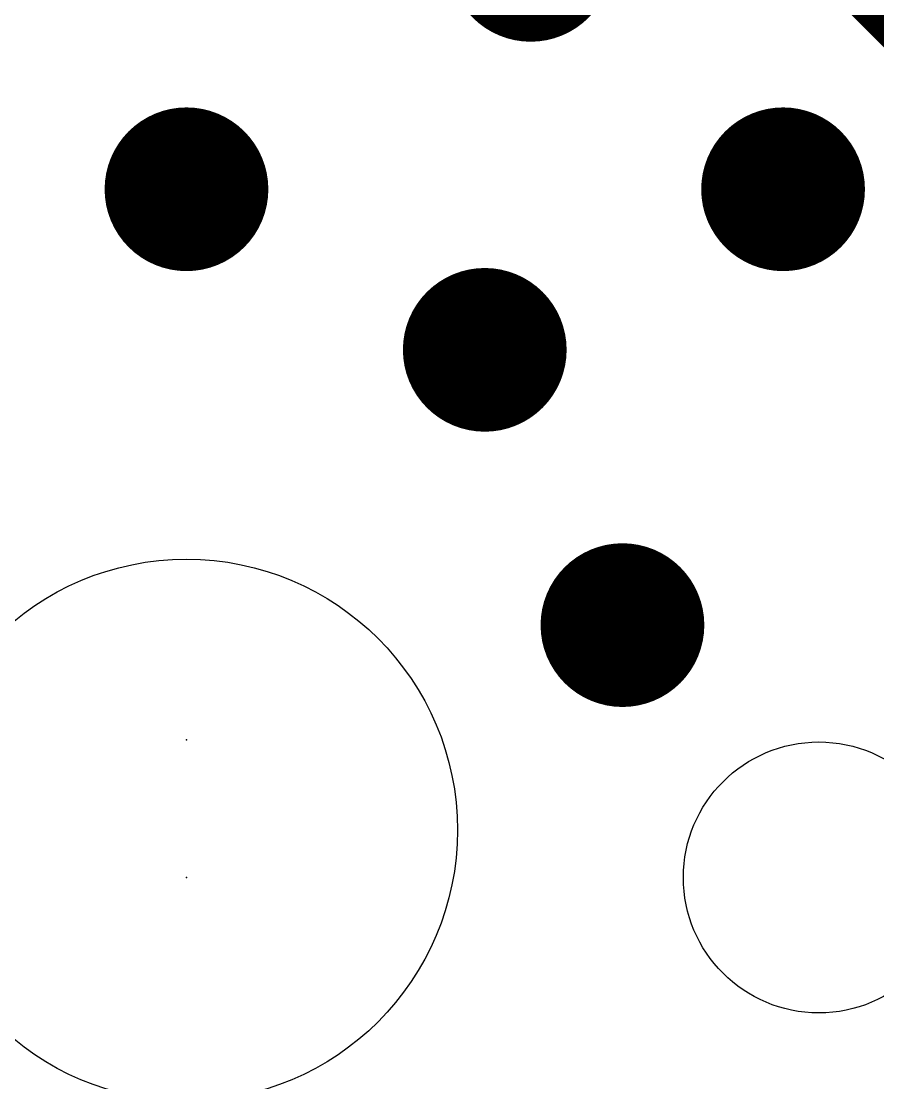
# Model space of a CAD drawing. Extents: x -0.1 to 34.1, y -8.2 to 25.5.
# Drawn here: x 11.79 to 16.53, y 11.56 to 17.44 of the extents above; entities that cross this region are included whole.
import ezdxf

# ---------------------------------------------------------------- set-up
doc = ezdxf.new("R2010")
doc.units = 0
for name, color, linetype in [('1', 12, 'CONTINUOUS'), ('18', 110, 'CONTINUOUS'), ('20', 53, 'CONTINUOUS'), ('23', 40, 'CONTINUOUS'), ('24', 6, 'CONTINUOUS')]:
    doc.layers.add(name, color=color, linetype=linetype)

# ---------------------------------------------------------------- blocks, each defined once
blk = doc.blocks.new('ROUNDV')
at = {"const_width": 0.5}
blk.add_lwpolyline([(0, -0.25, 1), (0, 0.25, 1), (0, -0.25)], format="xyb", dxfattribs=at)

msp = doc.modelspace()

# ---------------------------------------------------------------- linework, layer by layer
at = {"layer": '1', "const_width": 0.254}
msp.add_lwpolyline([(14.859, 19.177), (16.724, 17.312)], dxfattribs=at)
at = {"layer": '20'}
for centre, radius in [((12.7, 12.962), 1.5), ((16.2, 12.7), 0.75)]:
    msp.add_circle(centre, radius, dxfattribs=at)
at = {"layer": '23'}
msp.add_point((12.7, 13.462), dxfattribs=at)
at = {"layer": '24'}
msp.add_point((12.7, 12.7), dxfattribs=at)

# ---------------------------------------------------------------- block references
at = {"layer": '18', "xscale": 0.9064, "yscale": 0.9064}
for p in [(14.605, 17.78), (14.605, 17.78), (12.7, 16.51), (12.7, 16.51), (16.002, 16.51), (16.002, 16.51), (14.351, 15.621), (14.351, 15.621), (15.113, 14.097), (15.113, 14.097)]:
    msp.add_blockref('ROUNDV', p, dxfattribs=at)

doc.saveas('drawing.dxf')
